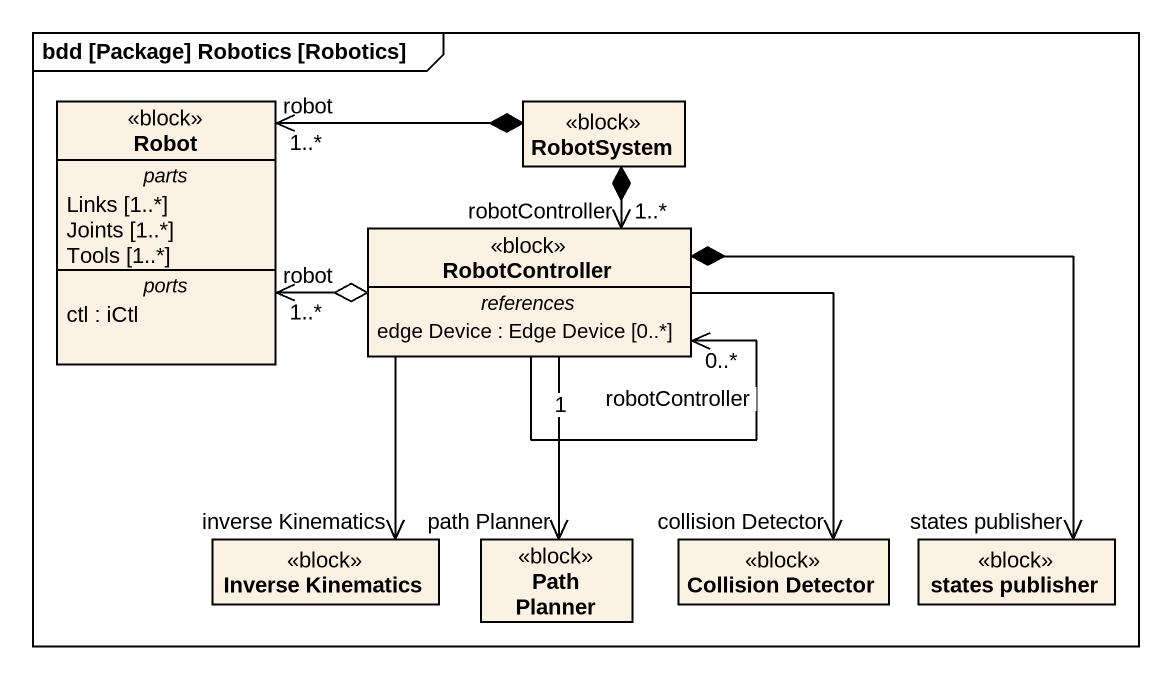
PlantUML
@startuml
mainframe bdd [Package] Robotics [Robotics]
hide circle
hide empty members
class Robot <<block>> {
  -- parts --
  Links [1..*]
  Joints [1..*]
  Tools [1..*]
  -- ports --
  ctl : iCtl
}
class RobotSystem <<block>>
class RobotController <<block>> {
  -- references --
  edge Device : Edge Device [0..*]
}
class "Inverse Kinematics" as Inverse_Kinematics <<block>>
class "Path Planner" as Path_Planner <<block>>
class "Collision Detector" as Collision_Detector <<block>>
class "states publisher" as states_publisher <<block>>
RobotSystem *-left-> "robot\n1..*" Robot
RobotSystem *--> "robotController\n1..*" RobotController
RobotController o-left-> "robot\n1..*" Robot
RobotController "1" --> "0..*\nrobotController" RobotController
RobotController --> "inverse Kinematics" Inverse_Kinematics
RobotController --> "path Planner" Path_Planner
RobotController --> "collision Detector" Collision_Detector
RobotController *-right-> "states publisher" states_publisher
@enduml
